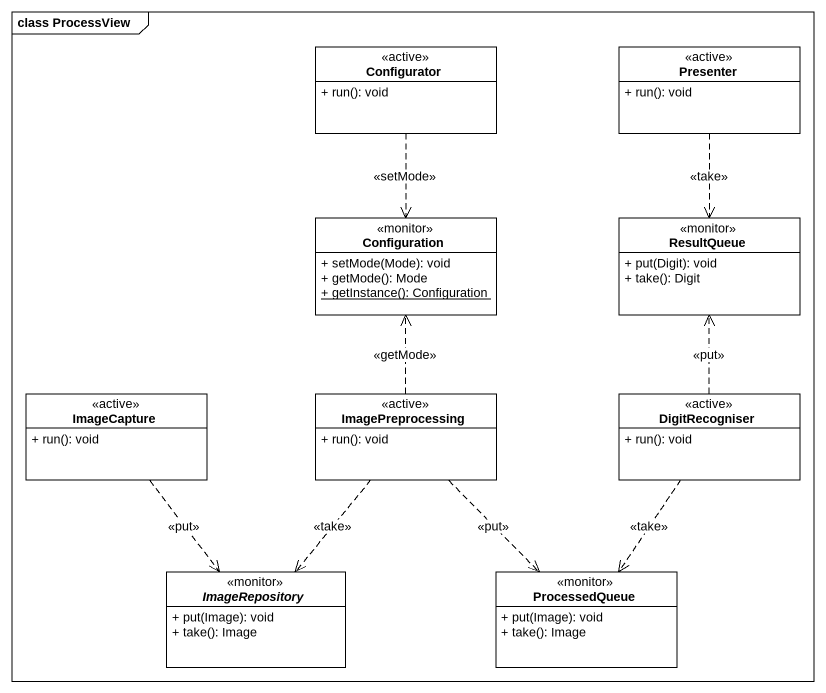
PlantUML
@startuml
mainframe class ProcessView
hide circle
hide empty members
skinparam classAttributeIconSize 0
class Configurator <<active>> {
  + run(): void
}
class Presenter <<active>> {
  + run(): void
}
class Configuration <<monitor>> {
  + setMode(Mode): void
  + getMode(): Mode
  {static} + getInstance(): Configuration
}
class ResultQueue <<monitor>> {
  + put(Digit): void
  + take(): Digit
}
class ImageCapture <<active>> {
  + run(): void
}
class ImagePreprocessing <<active>> {
  + run(): void
}
class DigitRecogniser <<active>> {
  + run(): void
}
interface ImageRepository <<monitor>> {
  + put(Image): void
  + take(): Image
}
class ProcessedQueue <<monitor>> {
  + put(Image): void
  + take(): Image
}
Configurator ..> Configuration : <<setMode>>
Presenter ..> ResultQueue : <<take>>
ImageCapture ..> ImageRepository : <<put>>
ImagePreprocessing .up.> Configuration : <<getMode>>
ImagePreprocessing ..> ImageRepository : <<take>>
ImagePreprocessing ..> ProcessedQueue : <<put>>
DigitRecogniser .up.> ResultQueue : <<put>>
DigitRecogniser ..> ProcessedQueue : <<take>>
@enduml
